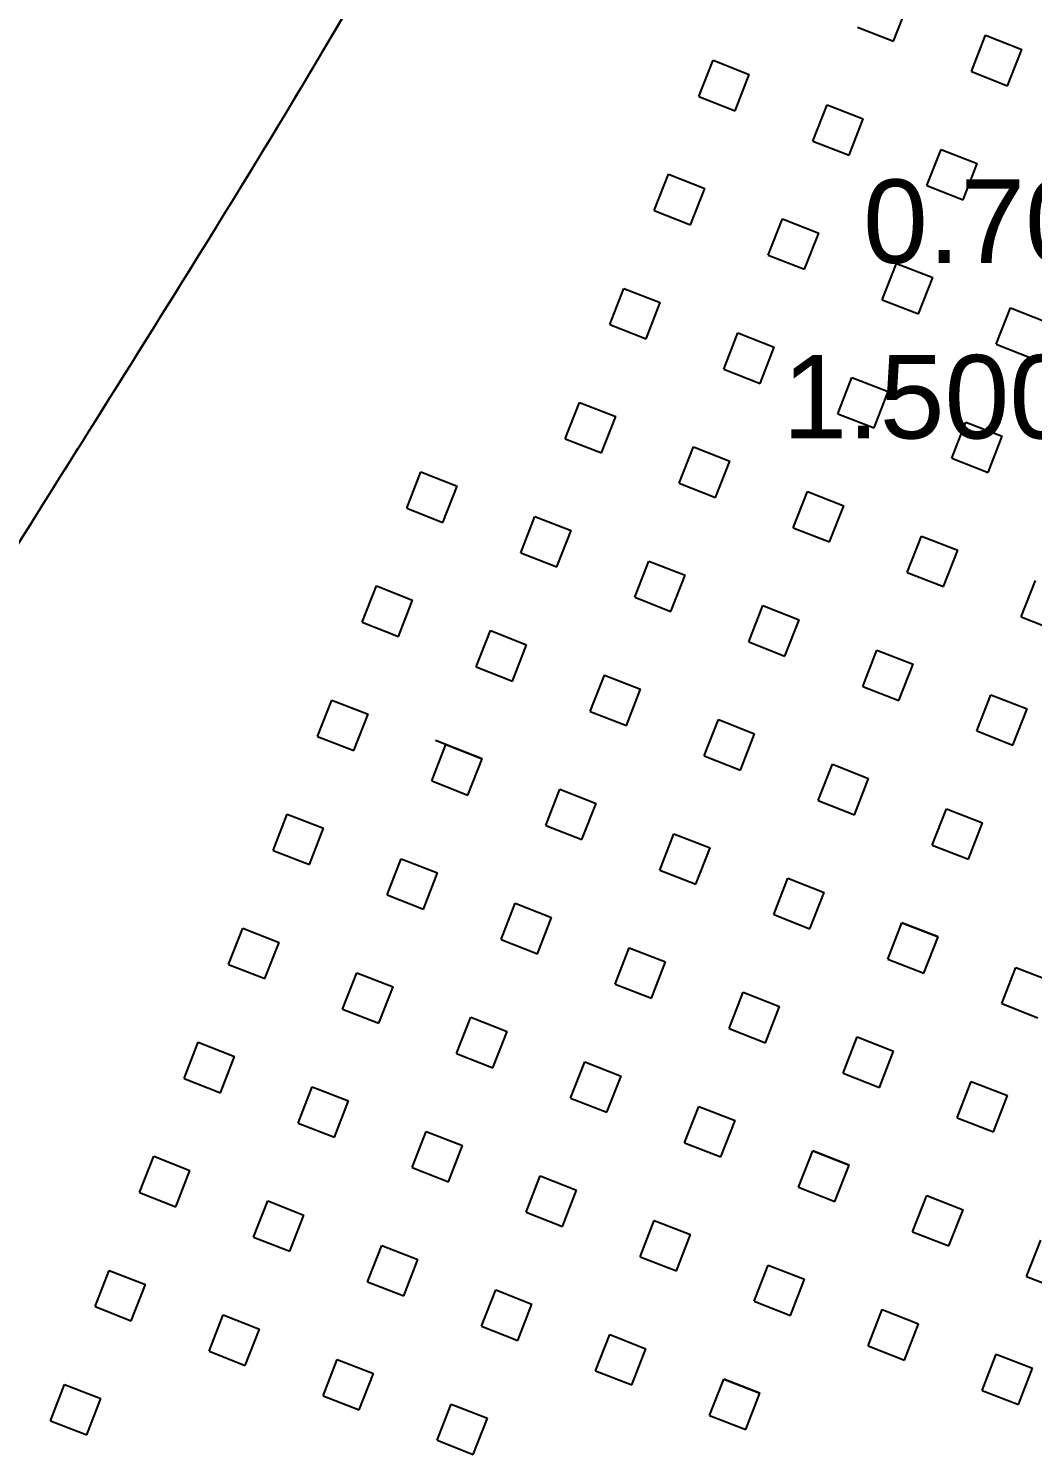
# Model space of a CAD drawing. Header units: inches. Extents: x 68 to 276, y 36 to 148.
# Drawn here: x 89.19 to 107.24, y 60.01 to 85.58 of the extents above; entities that cross this region are included whole.
import ezdxf

# ---------------------------------------------------------------- set-up
doc = ezdxf.new("R2010")
doc.units = ezdxf.units.IN
doc.header["$MEASUREMENT"] = 0
doc.layers.add('Frame', color=200, linetype='Continuous')
doc.layers.add('Mesurements', color=254, linetype='Continuous')
doc.styles.get("Standard").update_dxf_attribs({"font": 'arial.ttf'})
doc.dimstyles.get("Standard").update_dxf_attribs({"dimtxt": 1.5, "dimasz": 0.5, "dimexe": 0.18, "dimexo": 0.0625, "dimgap": 0.09, "dimtad": 0, "dimtih": 1, "dimtoh": 1, "dimdec": 4, "dimzin": 0, "dimdsep": 46, "dimtxsty": 'Standard', "dimcen": 0.09, "dimadec": 0, "dimazin": 0, "dimtfac": 1, "dimtdec": 4, "dimtofl": 0, "dimtmove": 0, "dimatfit": 3, "dimfxl": 1, "dimtolj": 1, "dimtzin": 0, "dimarcsym": 0})

# ---------------------------------------------------------------- blocks, each defined once
blk = doc.blocks.new('*D105')
at = {"layer": 'Defpoints', "color": 0, "transparency": 16777216}
for p in [(111.484, 80.353), (109.758, 79.417), (110.939, 78.956)]:
    blk.add_point(p, dxfattribs=at)
at = {"layer": 'Mesurements', "color": 0, "lineweight": -2, "transparency": 16777216}
for p, q in [((111.426, 80.376), (110.136, 80.88)), ((110.122, 80.349), (109.94, 79.883)), ((109.758, 79.417), (109.576, 78.951)), ((110.88, 78.979), (109.591, 79.483)), ((109.576, 78.951), (109.076, 78.951))]:
    blk.add_line(p, q, dxfattribs=at)
at = {"layer": 'Mesurements', "color": 0, "transparency": 16777216}
for points in [[(110.045, 80.379), (110.2, 80.318), (110.304, 80.814)], [(109.863, 79.913), (110.018, 79.852), (109.758, 79.417)]]:
    blk.add_solid(points, dxfattribs=at)
at = {"layer": 'Mesurements', "color": 0, "transparency": 16777216, "insert": (105.946, 78.951), "char_height": 1.5, "attachment_point": 5}
blk.add_mtext('\\A1;1.5000', dxfattribs=at)
blk = doc.blocks.new('*D106')
at = {"layer": 'Defpoints', "color": 0, "transparency": 16777216}
for p in [(112.026, 81.74), (111.739, 81.005), (112.391, 80.751)]:
    blk.add_point(p, dxfattribs=at)
at = {"layer": 'Mesurements', "color": 0, "lineweight": -2, "transparency": 16777216}
for p, q in [((111.095, 82.104), (110.595, 82.104)), ((111.56, 81.922), (111.095, 82.104)), ((111.762, 81.063), (112.092, 81.908)), ((112.414, 80.809), (112.744, 81.653)), ((113.144, 81.304), (113.61, 81.122))]:
    blk.add_line(p, q, dxfattribs=at)
at = {"layer": 'Mesurements', "color": 0, "transparency": 16777216}
for points in [[(111.591, 82), (111.53, 81.845), (112.026, 81.74)], [(113.174, 81.381), (113.114, 81.226), (112.678, 81.486)]]:
    blk.add_solid(points, dxfattribs=at)
at = {"layer": 'Mesurements', "color": 0, "transparency": 16777216, "insert": (107.394, 82.104), "char_height": 1.5, "attachment_point": 5}
blk.add_mtext('\\A1;0.7000', dxfattribs=at)

msp = doc.modelspace()

# ---------------------------------------------------------------- linework, layer by layer
at = {"layer": 'Frame'}
for p, q in [((104.73986, 85.34946), (104.99454, 86.00148)), ((104.08784, 85.60413), (104.73986, 85.34946)), ((106.13707, 84.80372), (106.39174, 85.45575)), ((106.13707, 84.80372), (106.39174, 85.45575)), ((106.39174, 85.45575), (107.04377, 85.20107)), ((106.39174, 85.45575), (107.04377, 85.20107)), ((106.78909, 84.54904), (107.04377, 85.20107)), ((106.78909, 84.54904), (107.04377, 85.20107)), ((101.23819, 84.35532), (101.49287, 85.00735)), ((101.23819, 84.35532), (101.49287, 85.00735)), ((101.49287, 85.00735), (102.1449, 84.75267)), ((101.49287, 85.00735), (102.1449, 84.75267)), ((101.89022, 84.10064), (102.1449, 84.75267)), ((101.89022, 84.10064), (102.1449, 84.75267)), ((106.13707, 84.80372), (106.78909, 84.54904)), ((106.13707, 84.80372), (106.78909, 84.54904)), ((101.23819, 84.35532), (101.89022, 84.10064)), ((101.23819, 84.35532), (101.89022, 84.10064)), ((103.28742, 83.55491), (103.5421, 84.20693)), ((103.28742, 83.55491), (103.5421, 84.20693)), ((103.5421, 84.20693), (104.19413, 83.95226)), ((103.5421, 84.20693), (104.19413, 83.95226)), ((103.93945, 83.30023), (104.19413, 83.95226)), ((103.93945, 83.30023), (104.19413, 83.95226)), ((103.28742, 83.55491), (103.93945, 83.30023)), ((103.28742, 83.55491), (103.93945, 83.30023)), ((105.33665, 82.75449), (105.59133, 83.40652)), ((105.33665, 82.75449), (105.59133, 83.40652)), ((105.33665, 82.75449), (105.59133, 83.40652)), ((105.33665, 82.75449), (105.59133, 83.40652)), ((105.59133, 83.40652), (106.24335, 83.15184)), ((105.59133, 83.40652), (106.24335, 83.15184)), ((105.59133, 83.40652), (106.24335, 83.15184)), ((105.59133, 83.40652), (106.24335, 83.15184)), ((105.98868, 82.49981), (106.24335, 83.15184)), ((105.98868, 82.49981), (106.24335, 83.15184)), ((105.98868, 82.49981), (106.24335, 83.15184)), ((105.98868, 82.49981), (106.24335, 83.15184)), ((100.43778, 82.30609), (100.69246, 82.95812)), ((100.69246, 82.95812), (101.34448, 82.70344)), ((101.0898, 82.05142), (101.34448, 82.70344)), ((105.33665, 82.75449), (105.98868, 82.49981)), ((105.33665, 82.75449), (105.98868, 82.49981)), ((105.33665, 82.75449), (105.98868, 82.49981)), ((105.33665, 82.75449), (105.98868, 82.49981)), ((100.43778, 82.30609), (101.0898, 82.05142)), ((102.48701, 81.50568), (102.74168, 82.15771)), ((102.74168, 82.15771), (103.39371, 81.90303)), ((103.13903, 81.251), (103.39371, 81.90303)), ((102.48701, 81.50568), (103.13903, 81.251)), ((104.53623, 80.70526), (104.79091, 81.35729)), ((104.53623, 80.70526), (104.79091, 81.35729)), ((104.79091, 81.35729), (105.44294, 81.10261)), ((104.79091, 81.35729), (105.44294, 81.10261)), ((105.18826, 80.45059), (105.44294, 81.10261)), ((105.18826, 80.45059), (105.44294, 81.10261)), ((99.63736, 80.25687), (99.89204, 80.90889)), ((99.63736, 80.25687), (99.89204, 80.90889)), ((99.89204, 80.90889), (100.54407, 80.65422)), ((99.89204, 80.90889), (100.54407, 80.65422)), ((100.28939, 80.00219), (100.54407, 80.65422)), ((100.28939, 80.00219), (100.54407, 80.65422)), ((104.53623, 80.70526), (105.18826, 80.45059)), ((104.53623, 80.70526), (105.18826, 80.45059)), ((106.58546, 79.90485), (106.84014, 80.55687)), ((106.58546, 79.90485), (106.84014, 80.55687)), ((106.84014, 80.55687), (107.49217, 80.3022)), ((106.84014, 80.55687), (107.49217, 80.3022)), ((99.63736, 80.25687), (100.28939, 80.00219)), ((99.63736, 80.25687), (100.28939, 80.00219)), ((101.68659, 79.45645), (101.94127, 80.10848)), ((101.68659, 79.45645), (101.94127, 80.10848)), ((101.94127, 80.10848), (102.59329, 79.8538)), ((101.94127, 80.10848), (102.59329, 79.8538)), ((102.33862, 79.20177), (102.59329, 79.8538)), ((102.33862, 79.20177), (102.59329, 79.8538)), ((106.58546, 79.90485), (107.23749, 79.65017)), ((106.58546, 79.90485), (107.23749, 79.65017)), ((101.68659, 79.45645), (102.33862, 79.20177)), ((101.68659, 79.45645), (102.33862, 79.20177)), ((103.73582, 78.65604), (103.99049, 79.30806)), ((103.73582, 78.65604), (103.99049, 79.30806)), ((103.73582, 78.65604), (103.99049, 79.30806)), ((103.73582, 78.65604), (103.99049, 79.30806)), ((103.99049, 79.30806), (104.64252, 79.05338)), ((103.99049, 79.30806), (104.64252, 79.05338)), ((103.99049, 79.30806), (104.64252, 79.05338)), ((103.99049, 79.30806), (104.64252, 79.05338)), ((104.38784, 78.40136), (104.64252, 79.05338)), ((104.38784, 78.40136), (104.64252, 79.05338)), ((104.38784, 78.40136), (104.64252, 79.05338)), ((104.38784, 78.40136), (104.64252, 79.05338)), ((98.83695, 78.20764), (99.09162, 78.85967)), ((99.09162, 78.85967), (99.74365, 78.60499)), ((99.48897, 77.95296), (99.74365, 78.60499)), ((103.73582, 78.65604), (104.38784, 78.40136)), ((103.73582, 78.65604), (104.38784, 78.40136)), ((103.73582, 78.65604), (104.38784, 78.40136)), ((103.73582, 78.65604), (104.38784, 78.40136)), ((105.78504, 77.85562), (106.03972, 78.50765)), ((105.78504, 77.85562), (106.03972, 78.50765)), ((105.78504, 77.85562), (106.03972, 78.50765)), ((105.78504, 77.85562), (106.03972, 78.50765)), ((106.03972, 78.50765), (106.69175, 78.25297)), ((106.03972, 78.50765), (106.69175, 78.25297)), ((106.03972, 78.50765), (106.69175, 78.25297)), ((106.03972, 78.50765), (106.69175, 78.25297)), ((106.43707, 77.60094), (106.69175, 78.25297)), ((106.43707, 77.60094), (106.69175, 78.25297)), ((106.43707, 77.60094), (106.69175, 78.25297)), ((106.43707, 77.60094), (106.69175, 78.25297)), ((98.83695, 78.20764), (99.48897, 77.95296)), ((100.88617, 77.40722), (101.14085, 78.05925)), ((101.14085, 78.05925), (101.79288, 77.80457)), ((101.5382, 77.15255), (101.79288, 77.80457)), ((105.78504, 77.85562), (106.43707, 77.60094)), ((105.78504, 77.85562), (106.43707, 77.60094)), ((105.78504, 77.85562), (106.43707, 77.60094)), ((105.78504, 77.85562), (106.43707, 77.60094)), ((95.9873, 76.95883), (96.24198, 77.61085)), ((95.9873, 76.95883), (96.24198, 77.61085)), ((96.24198, 77.61085), (96.89401, 77.35618)), ((96.24198, 77.61085), (96.89401, 77.35618)), ((96.63933, 76.70415), (96.89401, 77.35618)), ((96.63933, 76.70415), (96.89401, 77.35618)), ((100.88617, 77.40722), (101.5382, 77.15255)), ((102.9354, 76.60681), (103.19008, 77.25883)), ((102.9354, 76.60681), (103.19008, 77.25883)), ((103.19008, 77.25883), (103.84211, 77.00416)), ((103.19008, 77.25883), (103.84211, 77.00416)), ((95.9873, 76.95883), (96.63933, 76.70415)), ((95.9873, 76.95883), (96.63933, 76.70415)), ((103.58743, 76.35213), (103.84211, 77.00416)), ((98.03653, 76.15841), (98.29121, 76.81044)), ((98.03653, 76.15841), (98.29121, 76.81044)), ((98.03653, 76.15841), (98.29121, 76.81044)), ((98.03653, 76.15841), (98.29121, 76.81044)), ((98.29121, 76.81044), (98.94323, 76.55576)), ((98.29121, 76.81044), (98.94323, 76.55576)), ((98.29121, 76.81044), (98.94323, 76.55576)), ((98.29121, 76.81044), (98.94323, 76.55576)), ((98.68856, 75.90373), (98.94323, 76.55576)), ((98.68856, 75.90373), (98.94323, 76.55576)), ((98.68856, 75.90373), (98.94323, 76.55576)), ((98.68856, 75.90373), (98.94323, 76.55576)), ((102.9354, 76.60681), (103.58743, 76.35213)), ((104.98463, 75.80639), (105.23931, 76.45842)), ((104.98463, 75.80639), (105.23931, 76.45842)), ((105.23931, 76.45842), (105.89133, 76.20374)), ((105.23931, 76.45842), (105.89133, 76.20374)), ((105.63666, 75.55171), (105.89133, 76.20374)), ((105.63666, 75.55171), (105.89133, 76.20374)), ((98.03653, 76.15841), (98.68856, 75.90373)), ((98.03653, 76.15841), (98.68856, 75.90373)), ((98.03653, 76.15841), (98.68856, 75.90373)), ((98.03653, 76.15841), (98.68856, 75.90373)), ((100.08576, 75.358), (100.34044, 76.01002)), ((100.08576, 75.358), (100.34044, 76.01002)), ((100.34044, 76.01002), (100.99246, 75.75534)), ((100.34044, 76.01002), (100.99246, 75.75534)), ((100.73778, 75.10332), (100.99246, 75.75534)), ((100.73778, 75.10332), (100.99246, 75.75534)), ((104.98463, 75.80639), (105.63666, 75.55171)), ((95.18689, 74.9096), (95.44156, 75.56163)), ((95.18689, 74.9096), (95.44156, 75.56163)), ((95.18689, 74.9096), (95.44156, 75.56163)), ((95.44156, 75.56163), (96.09359, 75.30695)), ((95.44156, 75.56163), (96.09359, 75.30695)), ((95.44156, 75.56163), (96.09359, 75.30695)), ((107.03386, 75.00598), (107.28853, 75.658)), ((107.03386, 75.00598), (107.28853, 75.658)), ((95.83891, 74.65492), (96.09359, 75.30695)), ((95.83891, 74.65492), (96.09359, 75.30695)), ((95.83891, 74.65492), (96.09359, 75.30695)), ((100.08576, 75.358), (100.73778, 75.10332)), ((100.08576, 75.358), (100.73778, 75.10332)), ((102.13498, 74.55758), (102.38966, 75.20961)), ((102.13498, 74.55758), (102.38966, 75.20961)), ((102.13498, 74.55758), (102.38966, 75.20961)), ((102.13498, 74.55758), (102.38966, 75.20961)), ((102.38966, 75.20961), (103.04169, 74.95493)), ((102.38966, 75.20961), (103.04169, 74.95493)), ((102.38966, 75.20961), (103.04169, 74.95493)), ((102.38966, 75.20961), (103.04169, 74.95493)), ((102.78701, 74.3029), (103.04169, 74.95493)), ((102.78701, 74.3029), (103.04169, 74.95493)), ((102.78701, 74.3029), (103.04169, 74.95493)), ((102.78701, 74.3029), (103.04169, 74.95493)), ((107.03386, 75.00598), (107.68588, 74.7513)), ((107.03386, 75.00598), (107.68588, 74.7513)), ((95.18689, 74.9096), (95.83891, 74.65492)), ((95.18689, 74.9096), (95.83891, 74.65492)), ((95.18689, 74.9096), (95.83891, 74.65492)), ((97.23611, 74.10918), (97.49079, 74.76121)), ((97.23611, 74.10918), (97.49079, 74.76121)), ((97.23611, 74.10918), (97.49079, 74.76121)), ((97.23611, 74.10918), (97.49079, 74.76121)), ((97.49079, 74.76121), (98.14282, 74.50653)), ((97.49079, 74.76121), (98.14282, 74.50653)), ((97.49079, 74.76121), (98.14282, 74.50653)), ((97.49079, 74.76121), (98.14282, 74.50653)), ((97.88814, 73.85451), (98.14282, 74.50653)), ((97.88814, 73.85451), (98.14282, 74.50653)), ((97.88814, 73.85451), (98.14282, 74.50653)), ((97.88814, 73.85451), (98.14282, 74.50653)), ((102.13498, 74.55758), (102.78701, 74.3029)), ((102.13498, 74.55758), (102.78701, 74.3029)), ((102.13498, 74.55758), (102.78701, 74.3029)), ((102.13498, 74.55758), (102.78701, 74.3029)), ((104.18421, 73.75716), (104.43889, 74.40919)), ((104.18421, 73.75716), (104.43889, 74.40919)), ((104.18421, 73.75716), (104.43889, 74.40919)), ((104.18421, 73.75716), (104.43889, 74.40919)), ((104.43889, 74.40919), (105.09092, 74.15451)), ((104.43889, 74.40919), (105.09092, 74.15451)), ((104.43889, 74.40919), (105.09092, 74.15451)), ((104.43889, 74.40919), (105.09092, 74.15451)), ((104.83624, 73.50249), (105.09092, 74.15451)), ((104.83624, 73.50249), (105.09092, 74.15451)), ((104.83624, 73.50249), (105.09092, 74.15451)), ((104.83624, 73.50249), (105.09092, 74.15451)), ((97.23611, 74.10918), (97.88814, 73.85451)), ((97.23611, 74.10918), (97.88814, 73.85451)), ((97.23611, 74.10918), (97.88814, 73.85451)), ((97.23611, 74.10918), (97.88814, 73.85451)), ((99.28534, 73.30877), (99.54002, 73.9608)), ((99.54002, 73.9608), (100.19205, 73.70612)), ((99.93737, 73.05409), (100.19205, 73.70612)), ((104.18421, 73.75716), (104.83624, 73.50249)), ((104.18421, 73.75716), (104.83624, 73.50249)), ((104.18421, 73.75716), (104.83624, 73.50249)), ((104.18421, 73.75716), (104.83624, 73.50249)), ((94.38647, 72.86037), (94.64115, 73.5124)), ((94.38647, 72.86037), (94.64115, 73.5124)), ((94.38647, 72.86037), (94.64115, 73.5124)), ((94.64115, 73.5124), (95.29317, 73.25772)), ((94.64115, 73.5124), (95.29317, 73.25772)), ((94.64115, 73.5124), (95.29317, 73.25772)), ((106.23344, 72.95675), (106.48812, 73.60877)), ((106.23344, 72.95675), (106.48812, 73.60877)), ((106.23344, 72.95675), (106.48812, 73.60877)), ((106.48812, 73.60877), (107.14015, 73.3541)), ((106.48812, 73.60877), (107.14015, 73.3541)), ((106.48812, 73.60877), (107.14015, 73.3541)), ((95.0385, 72.60569), (95.29317, 73.25772)), ((95.0385, 72.60569), (95.29317, 73.25772)), ((95.0385, 72.60569), (95.29317, 73.25772)), ((99.28534, 73.30877), (99.93737, 73.05409)), ((101.33457, 72.50835), (101.58925, 73.16038)), ((101.33457, 72.50835), (101.58925, 73.16038)), ((101.58925, 73.16038), (102.24127, 72.9057)), ((101.58925, 73.16038), (102.24127, 72.9057)), ((106.88547, 72.70207), (107.14015, 73.3541)), ((106.88547, 72.70207), (107.14015, 73.3541)), ((106.88547, 72.70207), (107.14015, 73.3541)), ((101.9866, 72.25367), (102.24127, 72.9057)), ((101.9866, 72.25367), (102.24127, 72.9057)), ((106.23344, 72.95675), (106.88547, 72.70207)), ((106.23344, 72.95675), (106.88547, 72.70207)), ((106.23344, 72.95675), (106.88547, 72.70207)), ((94.38647, 72.86037), (95.0385, 72.60569)), ((94.38647, 72.86037), (95.0385, 72.60569)), ((94.38647, 72.86037), (95.0385, 72.60569)), ((96.4357, 72.05996), (96.69038, 72.71198)), ((96.4357, 72.05996), (96.69038, 72.71198)), ((96.4357, 72.05996), (96.69038, 72.71198)), ((96.4357, 72.05996), (96.69038, 72.71198)), ((96.4357, 72.05996), (96.69038, 72.71198)), ((97.3424, 72.45731), (96.50408, 72.78475)), ((96.69038, 72.71198), (97.3424, 72.45731)), ((96.69038, 72.71198), (97.3424, 72.45731)), ((96.69038, 72.71198), (97.3424, 72.45731)), ((96.69038, 72.71198), (97.3424, 72.45731)), ((96.69038, 72.71198), (97.3424, 72.45731)), ((97.08772, 71.80528), (97.3424, 72.45731)), ((97.08772, 71.80528), (97.3424, 72.45731)), ((97.08772, 71.80528), (97.3424, 72.45731)), ((97.08772, 71.80528), (97.3424, 72.45731)), ((97.08772, 71.80528), (97.3424, 72.45731)), ((101.33457, 72.50835), (101.9866, 72.25367)), ((101.33457, 72.50835), (101.9866, 72.25367)), ((103.3838, 71.70794), (103.63847, 72.35996)), ((103.3838, 71.70794), (103.63847, 72.35996)), ((103.63847, 72.35996), (104.2905, 72.10529)), ((103.63847, 72.35996), (104.2905, 72.10529)), ((104.03582, 71.45326), (104.2905, 72.10529)), ((104.03582, 71.45326), (104.2905, 72.10529)), ((96.4357, 72.05996), (97.08772, 71.80528)), ((96.4357, 72.05996), (97.08772, 71.80528)), ((96.4357, 72.05996), (97.08772, 71.80528)), ((96.4357, 72.05996), (97.08772, 71.80528)), ((96.4357, 72.05996), (97.08772, 71.80528)), ((98.48493, 71.25954), (98.7396, 71.91157)), ((98.48493, 71.25954), (98.7396, 71.91157)), ((98.7396, 71.91157), (99.39163, 71.65689)), ((98.7396, 71.91157), (99.39163, 71.65689)), ((99.13695, 71.00486), (99.39163, 71.65689)), ((99.13695, 71.00486), (99.39163, 71.65689)), ((103.3838, 71.70794), (104.03582, 71.45326)), ((103.3838, 71.70794), (104.03582, 71.45326)), ((93.58605, 70.81114), (93.84073, 71.46317)), ((93.58605, 70.81114), (93.84073, 71.46317)), ((93.58605, 70.81114), (93.84073, 71.46317)), ((93.84073, 71.46317), (94.49276, 71.20849)), ((93.84073, 71.46317), (94.49276, 71.20849)), ((93.84073, 71.46317), (94.49276, 71.20849)), ((105.43302, 70.90752), (105.6877, 71.55955)), ((105.43302, 70.90752), (105.6877, 71.55955)), ((105.6877, 71.55955), (106.33973, 71.30487)), ((105.6877, 71.55955), (106.33973, 71.30487)), ((94.23808, 70.55647), (94.49276, 71.20849)), ((94.23808, 70.55647), (94.49276, 71.20849)), ((94.23808, 70.55647), (94.49276, 71.20849)), ((98.48493, 71.25954), (99.13695, 71.00486)), ((98.48493, 71.25954), (99.13695, 71.00486)), ((100.53415, 70.45912), (100.78883, 71.11115)), ((100.53415, 70.45912), (100.78883, 71.11115)), ((100.53415, 70.45912), (100.78883, 71.11115)), ((100.53415, 70.45912), (100.78883, 71.11115)), ((100.78883, 71.11115), (101.44086, 70.85647)), ((100.78883, 71.11115), (101.44086, 70.85647)), ((100.78883, 71.11115), (101.44086, 70.85647)), ((100.78883, 71.11115), (101.44086, 70.85647)), ((106.08505, 70.65284), (106.33973, 71.30487)), ((106.08505, 70.65284), (106.33973, 71.30487)), ((101.18618, 70.20445), (101.44086, 70.85647)), ((101.18618, 70.20445), (101.44086, 70.85647)), ((101.18618, 70.20445), (101.44086, 70.85647)), ((101.18618, 70.20445), (101.44086, 70.85647)), ((105.43302, 70.90752), (106.08505, 70.65284)), ((105.43302, 70.90752), (106.08505, 70.65284)), ((93.58605, 70.81114), (94.23808, 70.55647)), ((93.58605, 70.81114), (94.23808, 70.55647)), ((93.58605, 70.81114), (94.23808, 70.55647)), ((95.63528, 70.01073), (95.88996, 70.66276)), ((95.63528, 70.01073), (95.88996, 70.66276)), ((95.63528, 70.01073), (95.88996, 70.66276)), ((95.63528, 70.01073), (95.88996, 70.66276)), ((95.88996, 70.66276), (96.54199, 70.40808)), ((95.88996, 70.66276), (96.54199, 70.40808)), ((95.88996, 70.66276), (96.54199, 70.40808)), ((95.88996, 70.66276), (96.54199, 70.40808)), ((96.28731, 69.75605), (96.54199, 70.40808)), ((96.28731, 69.75605), (96.54199, 70.40808)), ((96.28731, 69.75605), (96.54199, 70.40808)), ((96.28731, 69.75605), (96.54199, 70.40808)), ((100.53415, 70.45912), (101.18618, 70.20445)), ((100.53415, 70.45912), (101.18618, 70.20445)), ((100.53415, 70.45912), (101.18618, 70.20445)), ((100.53415, 70.45912), (101.18618, 70.20445)), ((102.58338, 69.65871), (102.83806, 70.31074)), ((102.58338, 69.65871), (102.83806, 70.31074)), ((102.58338, 69.65871), (102.83806, 70.31074)), ((102.58338, 69.65871), (102.83806, 70.31074)), ((102.83806, 70.31074), (103.49009, 70.05606)), ((102.83806, 70.31074), (103.49009, 70.05606)), ((102.83806, 70.31074), (103.49009, 70.05606)), ((102.83806, 70.31074), (103.49009, 70.05606)), ((103.23541, 69.40403), (103.49009, 70.05606)), ((103.23541, 69.40403), (103.49009, 70.05606)), ((103.23541, 69.40403), (103.49009, 70.05606)), ((103.23541, 69.40403), (103.49009, 70.05606)), ((95.63528, 70.01073), (96.28731, 69.75605)), ((95.63528, 70.01073), (96.28731, 69.75605)), ((95.63528, 70.01073), (96.28731, 69.75605)), ((95.63528, 70.01073), (96.28731, 69.75605)), ((97.68451, 69.21031), (97.93919, 69.86234)), ((97.93919, 69.86234), (98.59121, 69.60766)), ((98.33654, 68.95563), (98.59121, 69.60766)), ((102.58338, 69.65871), (103.23541, 69.40403)), ((102.58338, 69.65871), (103.23541, 69.40403)), ((102.58338, 69.65871), (103.23541, 69.40403)), ((102.58338, 69.65871), (103.23541, 69.40403)), ((92.78564, 68.76192), (93.04032, 69.41394)), ((93.04032, 69.41394), (93.69234, 69.15927)), ((104.63261, 68.85829), (104.88729, 69.51032)), ((104.63261, 68.85829), (104.88729, 69.51032)), ((104.63261, 68.85829), (104.88729, 69.51032)), ((105.53931, 69.25564), (104.88729, 69.51032)), ((104.88729, 69.51032), (105.53931, 69.25564)), ((104.88729, 69.51032), (105.53931, 69.25564)), ((104.88729, 69.51032), (105.53931, 69.25564)), ((93.43766, 68.50724), (93.69234, 69.15927)), ((97.68451, 69.21031), (98.33654, 68.95563)), ((99.73374, 68.4099), (99.98841, 69.06192)), ((99.73374, 68.4099), (99.98841, 69.06192)), ((99.98841, 69.06192), (100.64044, 68.80725)), ((99.98841, 69.06192), (100.64044, 68.80725)), ((105.28464, 68.60361), (105.53931, 69.25564)), ((105.28464, 68.60361), (105.53931, 69.25564)), ((105.28464, 68.60361), (105.53931, 69.25564)), ((100.38576, 68.15522), (100.64044, 68.80725)), ((100.38576, 68.15522), (100.64044, 68.80725)), ((104.63261, 68.85829), (105.28464, 68.60361)), ((104.63261, 68.85829), (105.28464, 68.60361)), ((104.63261, 68.85829), (105.28464, 68.60361)), ((92.78564, 68.76192), (93.43766, 68.50724)), ((94.83487, 67.9615), (95.08954, 68.61353)), ((94.83487, 67.9615), (95.08954, 68.61353)), ((94.83487, 67.9615), (95.08954, 68.61353)), ((94.83487, 67.9615), (95.08954, 68.61353)), ((94.83487, 67.9615), (95.08954, 68.61353)), ((95.08954, 68.61353), (95.74157, 68.35885)), ((95.08954, 68.61353), (95.74157, 68.35885)), ((95.08954, 68.61353), (95.74157, 68.35885)), ((95.08954, 68.61353), (95.74157, 68.35885)), ((95.08954, 68.61353), (95.74157, 68.35885)), ((106.68184, 68.05788), (106.93651, 68.7099)), ((106.68184, 68.05788), (106.93651, 68.7099)), ((106.93651, 68.7099), (107.58854, 68.45523)), ((106.93651, 68.7099), (107.58854, 68.45523)), ((95.48689, 67.70682), (95.74157, 68.35885)), ((95.48689, 67.70682), (95.74157, 68.35885)), ((95.48689, 67.70682), (95.74157, 68.35885)), ((95.48689, 67.70682), (95.74157, 68.35885)), ((95.48689, 67.70682), (95.74157, 68.35885)), ((99.73374, 68.4099), (100.38576, 68.15522)), ((99.73374, 68.4099), (100.38576, 68.15522)), ((101.78296, 67.60948), (102.03764, 68.26151)), ((101.78296, 67.60948), (102.03764, 68.26151)), ((102.03764, 68.26151), (102.68967, 68.00683)), ((102.03764, 68.26151), (102.68967, 68.00683)), ((106.68184, 68.05788), (107.33386, 67.8032)), ((106.68184, 68.05788), (107.33386, 67.8032)), ((94.83487, 67.9615), (95.48689, 67.70682)), ((94.83487, 67.9615), (95.48689, 67.70682)), ((94.83487, 67.9615), (95.48689, 67.70682)), ((94.83487, 67.9615), (95.48689, 67.70682)), ((94.83487, 67.9615), (95.48689, 67.70682)), ((96.88409, 67.16108), (97.13877, 67.81311)), ((96.88409, 67.16108), (97.13877, 67.81311)), ((97.13877, 67.81311), (97.7908, 67.55843)), ((97.13877, 67.81311), (97.7908, 67.55843)), ((102.43499, 67.3548), (102.68967, 68.00683)), ((102.43499, 67.3548), (102.68967, 68.00683)), ((97.53612, 66.90641), (97.7908, 67.55843)), ((97.53612, 66.90641), (97.7908, 67.55843)), ((101.78296, 67.60948), (102.43499, 67.3548)), ((101.78296, 67.60948), (102.43499, 67.3548)), ((91.98522, 66.71269), (92.2399, 67.36472)), ((91.98522, 66.71269), (92.2399, 67.36472)), ((91.98522, 66.71269), (92.2399, 67.36472)), ((92.2399, 67.36472), (92.89193, 67.11004)), ((92.2399, 67.36472), (92.89193, 67.11004)), ((92.2399, 67.36472), (92.89193, 67.11004)), ((103.83219, 66.80906), (104.08687, 67.46109)), ((103.83219, 66.80906), (104.08687, 67.46109)), ((104.08687, 67.46109), (104.7389, 67.20641)), ((104.08687, 67.46109), (104.7389, 67.20641)), ((92.63725, 66.45801), (92.89193, 67.11004)), ((92.63725, 66.45801), (92.89193, 67.11004)), ((92.63725, 66.45801), (92.89193, 67.11004)), ((96.88409, 67.16108), (97.53612, 66.90641)), ((96.88409, 67.16108), (97.53612, 66.90641)), ((98.93332, 66.36067), (99.188, 67.0127)), ((98.93332, 66.36067), (99.188, 67.0127)), ((98.93332, 66.36067), (99.188, 67.0127)), ((98.93332, 66.36067), (99.188, 67.0127)), ((99.188, 67.0127), (99.84003, 66.75802)), ((99.188, 67.0127), (99.84003, 66.75802)), ((99.188, 67.0127), (99.84003, 66.75802)), ((99.188, 67.0127), (99.84003, 66.75802)), ((104.48422, 66.55439), (104.7389, 67.20641)), ((104.48422, 66.55439), (104.7389, 67.20641)), ((99.58535, 66.10599), (99.84003, 66.75802)), ((99.58535, 66.10599), (99.84003, 66.75802)), ((99.58535, 66.10599), (99.84003, 66.75802)), ((99.58535, 66.10599), (99.84003, 66.75802)), ((103.83219, 66.80906), (104.48422, 66.55439)), ((103.83219, 66.80906), (104.48422, 66.55439)), ((91.98522, 66.71269), (92.63725, 66.45801)), ((91.98522, 66.71269), (92.63725, 66.45801)), ((91.98522, 66.71269), (92.63725, 66.45801)), ((94.03445, 65.91227), (94.28913, 66.5643)), ((94.03445, 65.91227), (94.28913, 66.5643)), ((94.03445, 65.91227), (94.28913, 66.5643)), ((94.03445, 65.91227), (94.28913, 66.5643)), ((94.28913, 66.5643), (94.94115, 66.30962)), ((94.28913, 66.5643), (94.94115, 66.30962)), ((94.28913, 66.5643), (94.94115, 66.30962)), ((94.28913, 66.5643), (94.94115, 66.30962)), ((105.88142, 66.00865), (106.1361, 66.66068)), ((106.1361, 66.66068), (106.78812, 66.406)), ((94.68648, 65.6576), (94.94115, 66.30962)), ((94.68648, 65.6576), (94.94115, 66.30962)), ((94.68648, 65.6576), (94.94115, 66.30962)), ((94.68648, 65.6576), (94.94115, 66.30962)), ((98.93332, 66.36067), (99.58535, 66.10599)), ((98.93332, 66.36067), (99.58535, 66.10599)), ((98.93332, 66.36067), (99.58535, 66.10599)), ((98.93332, 66.36067), (99.58535, 66.10599)), ((106.53345, 65.75397), (106.78812, 66.406)), ((100.98255, 65.56025), (101.23723, 66.21228)), ((100.98255, 65.56025), (101.23723, 66.21228)), ((100.98255, 65.56025), (101.23723, 66.21228)), ((100.98255, 65.56025), (101.23723, 66.21228)), ((101.23723, 66.21228), (101.88925, 65.9576)), ((101.23723, 66.21228), (101.88925, 65.9576)), ((101.23723, 66.21228), (101.88925, 65.9576)), ((101.23723, 66.21228), (101.88925, 65.9576)), ((105.88142, 66.00865), (106.53345, 65.75397)), ((94.03445, 65.91227), (94.68648, 65.6576)), ((94.03445, 65.91227), (94.68648, 65.6576)), ((94.03445, 65.91227), (94.68648, 65.6576)), ((94.03445, 65.91227), (94.68648, 65.6576)), ((96.08368, 65.11186), (96.33836, 65.76388)), ((96.33836, 65.76388), (96.99038, 65.50921)), ((101.63458, 65.30558), (101.88925, 65.9576)), ((101.63458, 65.30558), (101.88925, 65.9576)), ((101.63458, 65.30558), (101.88925, 65.9576)), ((101.63458, 65.30558), (101.88925, 65.9576)), ((96.7357, 64.85718), (96.99038, 65.50921)), ((100.98255, 65.56025), (101.63458, 65.30558)), ((100.98255, 65.56025), (101.63458, 65.30558)), ((100.98255, 65.56025), (101.63458, 65.30558)), ((100.98255, 65.56025), (101.63458, 65.30558)), ((91.18481, 64.66346), (91.43948, 65.31549)), ((91.18481, 64.66346), (91.43948, 65.31549)), ((91.18481, 64.66346), (91.43948, 65.31549)), ((91.43948, 65.31549), (92.09151, 65.06081)), ((91.43948, 65.31549), (92.09151, 65.06081)), ((91.43948, 65.31549), (92.09151, 65.06081)), ((103.03178, 64.75984), (103.28645, 65.41186)), ((103.03178, 64.75984), (103.28645, 65.41186)), ((103.03178, 64.75984), (103.28645, 65.41186)), ((103.93848, 65.15719), (103.28645, 65.41186)), ((103.28645, 65.41186), (103.93848, 65.15719)), ((103.28645, 65.41186), (103.93848, 65.15719)), ((103.28645, 65.41186), (103.93848, 65.15719)), ((91.83683, 64.40878), (92.09151, 65.06081)), ((91.83683, 64.40878), (92.09151, 65.06081)), ((91.83683, 64.40878), (92.09151, 65.06081)), ((96.08368, 65.11186), (96.7357, 64.85718)), ((98.1329, 64.31144), (98.38758, 64.96347)), ((98.1329, 64.31144), (98.38758, 64.96347)), ((98.38758, 64.96347), (99.03961, 64.70879)), ((98.38758, 64.96347), (99.03961, 64.70879)), ((103.6838, 64.50516), (103.93848, 65.15719)), ((103.6838, 64.50516), (103.93848, 65.15719)), ((103.6838, 64.50516), (103.93848, 65.15719)), ((98.78493, 64.05676), (99.03961, 64.70879)), ((98.78493, 64.05676), (99.03961, 64.70879)), ((103.03178, 64.75984), (103.6838, 64.50516)), ((103.03178, 64.75984), (103.6838, 64.50516)), ((103.03178, 64.75984), (103.6838, 64.50516)), ((91.18481, 64.66346), (91.83683, 64.40878)), ((91.18481, 64.66346), (91.83683, 64.40878)), ((91.18481, 64.66346), (91.83683, 64.40878)), ((93.23403, 63.86305), (93.48871, 64.51507)), ((93.23403, 63.86305), (93.48871, 64.51507)), ((93.23403, 63.86305), (93.48871, 64.51507)), ((93.23403, 63.86305), (93.48871, 64.51507)), ((93.23403, 63.86305), (93.48871, 64.51507)), ((93.48871, 64.51507), (94.14074, 64.26039)), ((93.48871, 64.51507), (94.14074, 64.26039)), ((93.48871, 64.51507), (94.14074, 64.26039)), ((93.48871, 64.51507), (94.14074, 64.26039)), ((93.48871, 64.51507), (94.14074, 64.26039)), ((105.081, 63.95942), (105.33568, 64.61145)), ((105.081, 63.95942), (105.33568, 64.61145)), ((105.33568, 64.61145), (105.98771, 64.35677)), ((105.33568, 64.61145), (105.98771, 64.35677)), ((93.88606, 63.60837), (94.14074, 64.26039)), ((93.88606, 63.60837), (94.14074, 64.26039)), ((93.88606, 63.60837), (94.14074, 64.26039)), ((93.88606, 63.60837), (94.14074, 64.26039)), ((93.88606, 63.60837), (94.14074, 64.26039)), ((98.1329, 64.31144), (98.78493, 64.05676)), ((98.1329, 64.31144), (98.78493, 64.05676)), ((105.73303, 63.70474), (105.98771, 64.35677)), ((105.73303, 63.70474), (105.98771, 64.35677)), ((100.18213, 63.51103), (100.43681, 64.16305)), ((100.18213, 63.51103), (100.43681, 64.16305)), ((100.43681, 64.16305), (101.08884, 63.90837)), ((100.43681, 64.16305), (101.08884, 63.90837)), ((105.081, 63.95942), (105.73303, 63.70474)), ((105.081, 63.95942), (105.73303, 63.70474)), ((93.23403, 63.86305), (93.88606, 63.60837)), ((93.23403, 63.86305), (93.88606, 63.60837)), ((93.23403, 63.86305), (93.88606, 63.60837)), ((93.23403, 63.86305), (93.88606, 63.60837)), ((93.23403, 63.86305), (93.88606, 63.60837)), ((95.28326, 63.06263), (95.53794, 63.71466)), ((95.28326, 63.06263), (95.53794, 63.71466)), ((95.53794, 63.71466), (96.18997, 63.45998)), ((95.53794, 63.71466), (96.18997, 63.45998)), ((100.83416, 63.25635), (101.08884, 63.90837)), ((100.83416, 63.25635), (101.08884, 63.90837)), ((107.13023, 63.159), (107.38491, 63.81103)), ((95.93529, 62.80795), (96.18997, 63.45998)), ((95.93529, 62.80795), (96.18997, 63.45998)), ((100.18213, 63.51103), (100.83416, 63.25635)), ((100.18213, 63.51103), (100.83416, 63.25635)), ((90.38439, 62.61423), (90.63907, 63.26626)), ((90.38439, 62.61423), (90.63907, 63.26626)), ((90.38439, 62.61423), (90.63907, 63.26626)), ((90.63907, 63.26626), (91.29109, 63.01158)), ((90.63907, 63.26626), (91.29109, 63.01158)), ((90.63907, 63.26626), (91.29109, 63.01158)), ((102.23136, 62.71061), (102.48604, 63.36264)), ((102.23136, 62.71061), (102.48604, 63.36264)), ((102.48604, 63.36264), (103.13807, 63.10796)), ((102.48604, 63.36264), (103.13807, 63.10796)), ((107.13023, 63.159), (107.78226, 62.90433)), ((91.03642, 62.35956), (91.29109, 63.01158)), ((91.03642, 62.35956), (91.29109, 63.01158)), ((91.03642, 62.35956), (91.29109, 63.01158)), ((95.28326, 63.06263), (95.93529, 62.80795)), ((95.28326, 63.06263), (95.93529, 62.80795)), ((97.33249, 62.26221), (97.58717, 62.91424)), ((97.33249, 62.26221), (97.58717, 62.91424)), ((97.33249, 62.26221), (97.58717, 62.91424)), ((97.33249, 62.26221), (97.58717, 62.91424)), ((97.58717, 62.91424), (98.23919, 62.65956)), ((97.58717, 62.91424), (98.23919, 62.65956)), ((97.58717, 62.91424), (98.23919, 62.65956)), ((97.58717, 62.91424), (98.23919, 62.65956)), ((102.88339, 62.45593), (103.13807, 63.10796)), ((102.88339, 62.45593), (103.13807, 63.10796)), ((97.98452, 62.00754), (98.23919, 62.65956)), ((97.98452, 62.00754), (98.23919, 62.65956)), ((97.98452, 62.00754), (98.23919, 62.65956)), ((97.98452, 62.00754), (98.23919, 62.65956)), ((102.23136, 62.71061), (102.88339, 62.45593)), ((102.23136, 62.71061), (102.88339, 62.45593)), ((90.38439, 62.61423), (91.03642, 62.35956)), ((90.38439, 62.61423), (91.03642, 62.35956)), ((90.38439, 62.61423), (91.03642, 62.35956)), ((92.43362, 61.81382), (92.6883, 62.46584)), ((92.43362, 61.81382), (92.6883, 62.46584)), ((92.43362, 61.81382), (92.6883, 62.46584)), ((92.43362, 61.81382), (92.6883, 62.46584)), ((92.6883, 62.46584), (93.34032, 62.21117)), ((92.6883, 62.46584), (93.34032, 62.21117)), ((92.6883, 62.46584), (93.34032, 62.21117)), ((92.6883, 62.46584), (93.34032, 62.21117)), ((104.28059, 61.91019), (104.53527, 62.56222)), ((104.53527, 62.56222), (105.18729, 62.30754)), ((93.08564, 61.55914), (93.34032, 62.21117)), ((93.08564, 61.55914), (93.34032, 62.21117)), ((93.08564, 61.55914), (93.34032, 62.21117)), ((93.08564, 61.55914), (93.34032, 62.21117)), ((97.33249, 62.26221), (97.98452, 62.00754)), ((97.33249, 62.26221), (97.98452, 62.00754)), ((97.33249, 62.26221), (97.98452, 62.00754)), ((97.33249, 62.26221), (97.98452, 62.00754)), ((104.93262, 61.65552), (105.18729, 62.30754)), ((99.38172, 61.4618), (99.63639, 62.11382)), ((99.38172, 61.4618), (99.63639, 62.11382)), ((99.38172, 61.4618), (99.63639, 62.11382)), ((99.38172, 61.4618), (99.63639, 62.11382)), ((99.63639, 62.11382), (100.28842, 61.85915)), ((99.63639, 62.11382), (100.28842, 61.85915)), ((99.63639, 62.11382), (100.28842, 61.85915)), ((99.63639, 62.11382), (100.28842, 61.85915)), ((104.28059, 61.91019), (104.93262, 61.65552)), ((92.43362, 61.81382), (93.08564, 61.55914)), ((92.43362, 61.81382), (93.08564, 61.55914)), ((92.43362, 61.81382), (93.08564, 61.55914)), ((92.43362, 61.81382), (93.08564, 61.55914)), ((94.48285, 61.0134), (94.73752, 61.66543)), ((94.73752, 61.66543), (95.38955, 61.41075)), ((100.03374, 61.20712), (100.28842, 61.85915)), ((100.03374, 61.20712), (100.28842, 61.85915)), ((100.03374, 61.20712), (100.28842, 61.85915)), ((100.03374, 61.20712), (100.28842, 61.85915)), ((106.32982, 61.10978), (106.58449, 61.7618)), ((106.58449, 61.7618), (107.23652, 61.50713)), ((95.13487, 60.75872), (95.38955, 61.41075)), ((99.38172, 61.4618), (100.03374, 61.20712)), ((99.38172, 61.4618), (100.03374, 61.20712)), ((99.38172, 61.4618), (100.03374, 61.20712)), ((99.38172, 61.4618), (100.03374, 61.20712)), ((106.98184, 60.8551), (107.23652, 61.50713)), ((89.58397, 60.56501), (89.83865, 61.21703)), ((89.58397, 60.56501), (89.83865, 61.21703)), ((89.58397, 60.56501), (89.83865, 61.21703)), ((89.83865, 61.21703), (90.49068, 60.96236)), ((89.83865, 61.21703), (90.49068, 60.96236)), ((89.83865, 61.21703), (90.49068, 60.96236)), ((101.43094, 60.66138), (101.68562, 61.31341)), ((101.43094, 60.66138), (101.68562, 61.31341)), ((101.43094, 60.66138), (101.68562, 61.31341)), ((102.33765, 61.05873), (101.68562, 61.31341)), ((101.68562, 61.31341), (102.33765, 61.05873)), ((101.68562, 61.31341), (102.33765, 61.05873)), ((101.68562, 61.31341), (102.33765, 61.05873)), ((106.32982, 61.10978), (106.98184, 60.8551)), ((90.236, 60.31033), (90.49068, 60.96236)), ((90.236, 60.31033), (90.49068, 60.96236)), ((90.236, 60.31033), (90.49068, 60.96236)), ((94.48285, 61.0134), (95.13487, 60.75872)), ((96.53207, 60.21299), (96.78675, 60.86501)), ((96.78675, 60.86501), (97.43878, 60.61033)), ((102.08297, 60.4067), (102.33765, 61.05873)), ((102.08297, 60.4067), (102.33765, 61.05873)), ((102.08297, 60.4067), (102.33765, 61.05873)), ((97.1841, 59.95831), (97.43878, 60.61033)), ((101.43094, 60.66138), (102.08297, 60.4067)), ((101.43094, 60.66138), (102.08297, 60.4067)), ((101.43094, 60.66138), (102.08297, 60.4067)), ((89.58397, 60.56501), (90.236, 60.31033)), ((89.58397, 60.56501), (90.236, 60.31033)), ((89.58397, 60.56501), (90.236, 60.31033)), ((96.53207, 60.21299), (97.1841, 59.95831))]:
    msp.add_line(p, q, dxfattribs=at)
for points, knots in [([(103.77988, 106.6236), (102.29457, 102.0917), (99.83415, 94.5846), (94.69776, 85.39534), (90.54627, 78.77213), (86.85417, 72.9132), (83.72293, 67.00941), (80.93038, 61.04292), (79.05668, 55.63023), (77.77438, 52.23927), (77.49629, 50.64263), (77.45995, 50.40654)], [0, 0, 0, 0, 14.26574804, 23.63126078, 31.47680861, 37.73214216, 44.39424697, 51.51845651, 57.45331331, 61.6038218, 62.32025651, 62.32025651, 62.32025651, 62.32025651]), ([(97.49523, 104.73395), (97.62163, 104.55217), (97.82311, 104.26239), (97.31509, 103.2085), (96.80567, 101.6825), (95.86902, 99.54875), (94.95162, 97.46879), (94.06066, 95.32832), (92.92653, 93.27979), (91.93466, 91.16069), (90.89614, 89.03379), (89.61643, 86.99132), (88.38869, 84.93888), (87.09686, 83.02085), (85.87277, 81.11033), (84.57736, 79.19451), (83.38653, 77.19312), (82.11004, 75.25615), (81.01749, 73.21382), (79.42328, 70.47239), (78.06505, 67.33514), (76.84709, 64.98023), (76.49402, 64.01499)], [0, 0, 0, 0, 0.60239167, 0.96028188, 3.30760306, 5.59067327, 7.88538387, 10.1462578, 12.53493894, 14.90236294, 17.16594844, 19.62852825, 22.12668202, 24.34077583, 26.5639554, 28.93414336, 31.27655324, 33.54924096, 35.88829938, 38.22173362, 43.05554654, 46.14117126, 46.14117126, 46.14117126, 46.14117126]), ([(77.45995, 50.40654), (77.62115, 51.45391), (77.86545, 52.38029), (78.50376, 54.18576), (78.63834, 54.55217), (78.97651, 55.47688), (79.17784, 56.0359), (80.1591, 58.76092), (80.75092, 60.39828), (82.86361, 65.23689), (84.28622, 68.0363), (86.80482, 72.78366), (88.06774, 74.83321), (92.03665, 81.14994), (94.83472, 85.56548), (98.09433, 91.66452), (99.01068, 93.57448), (100.82379, 97.96505), (101.60778, 100.13891), (102.35146, 102.32174)], [0, 0, 0, 0, 3.17910616, 3.17910616, 3.99257676, 3.99257676, 5.23052363, 5.23052363, 10.02704582, 10.02704582, 15.92272385, 15.92272385, 26.35021368, 26.35021368, 38.86252938, 38.86252938, 45.33421847, 45.33421847, 51.44614879, 51.44614879, 51.44614879, 51.44614879])]:
    msp.add_open_spline(points, degree=3, knots=knots, dxfattribs=at)

# ---------------------------------------------------------------- dimensions: what is measured, and where the dimension line sits
at = {"layer": 'Mesurements'}
for p1, p2, distance, picture, middle in [((112.39104, 80.75059), (111.73901, 81.00527), -0.78908, '*D106', (107.39361, 82.10409)), ((111.48433, 80.35324), (110.93859, 78.95604), -1.26708, '*D105', (105.94602, 78.95131))]:
    dim = msp.add_aligned_dim(p1=p1, p2=p2, distance=distance, dimstyle='Standard', dxfattribs=at)
    dim.commit()
    dim.dimension.update_dxf_attribs({"geometry": picture, "text_midpoint": middle})

doc.saveas('drawing.dxf')
